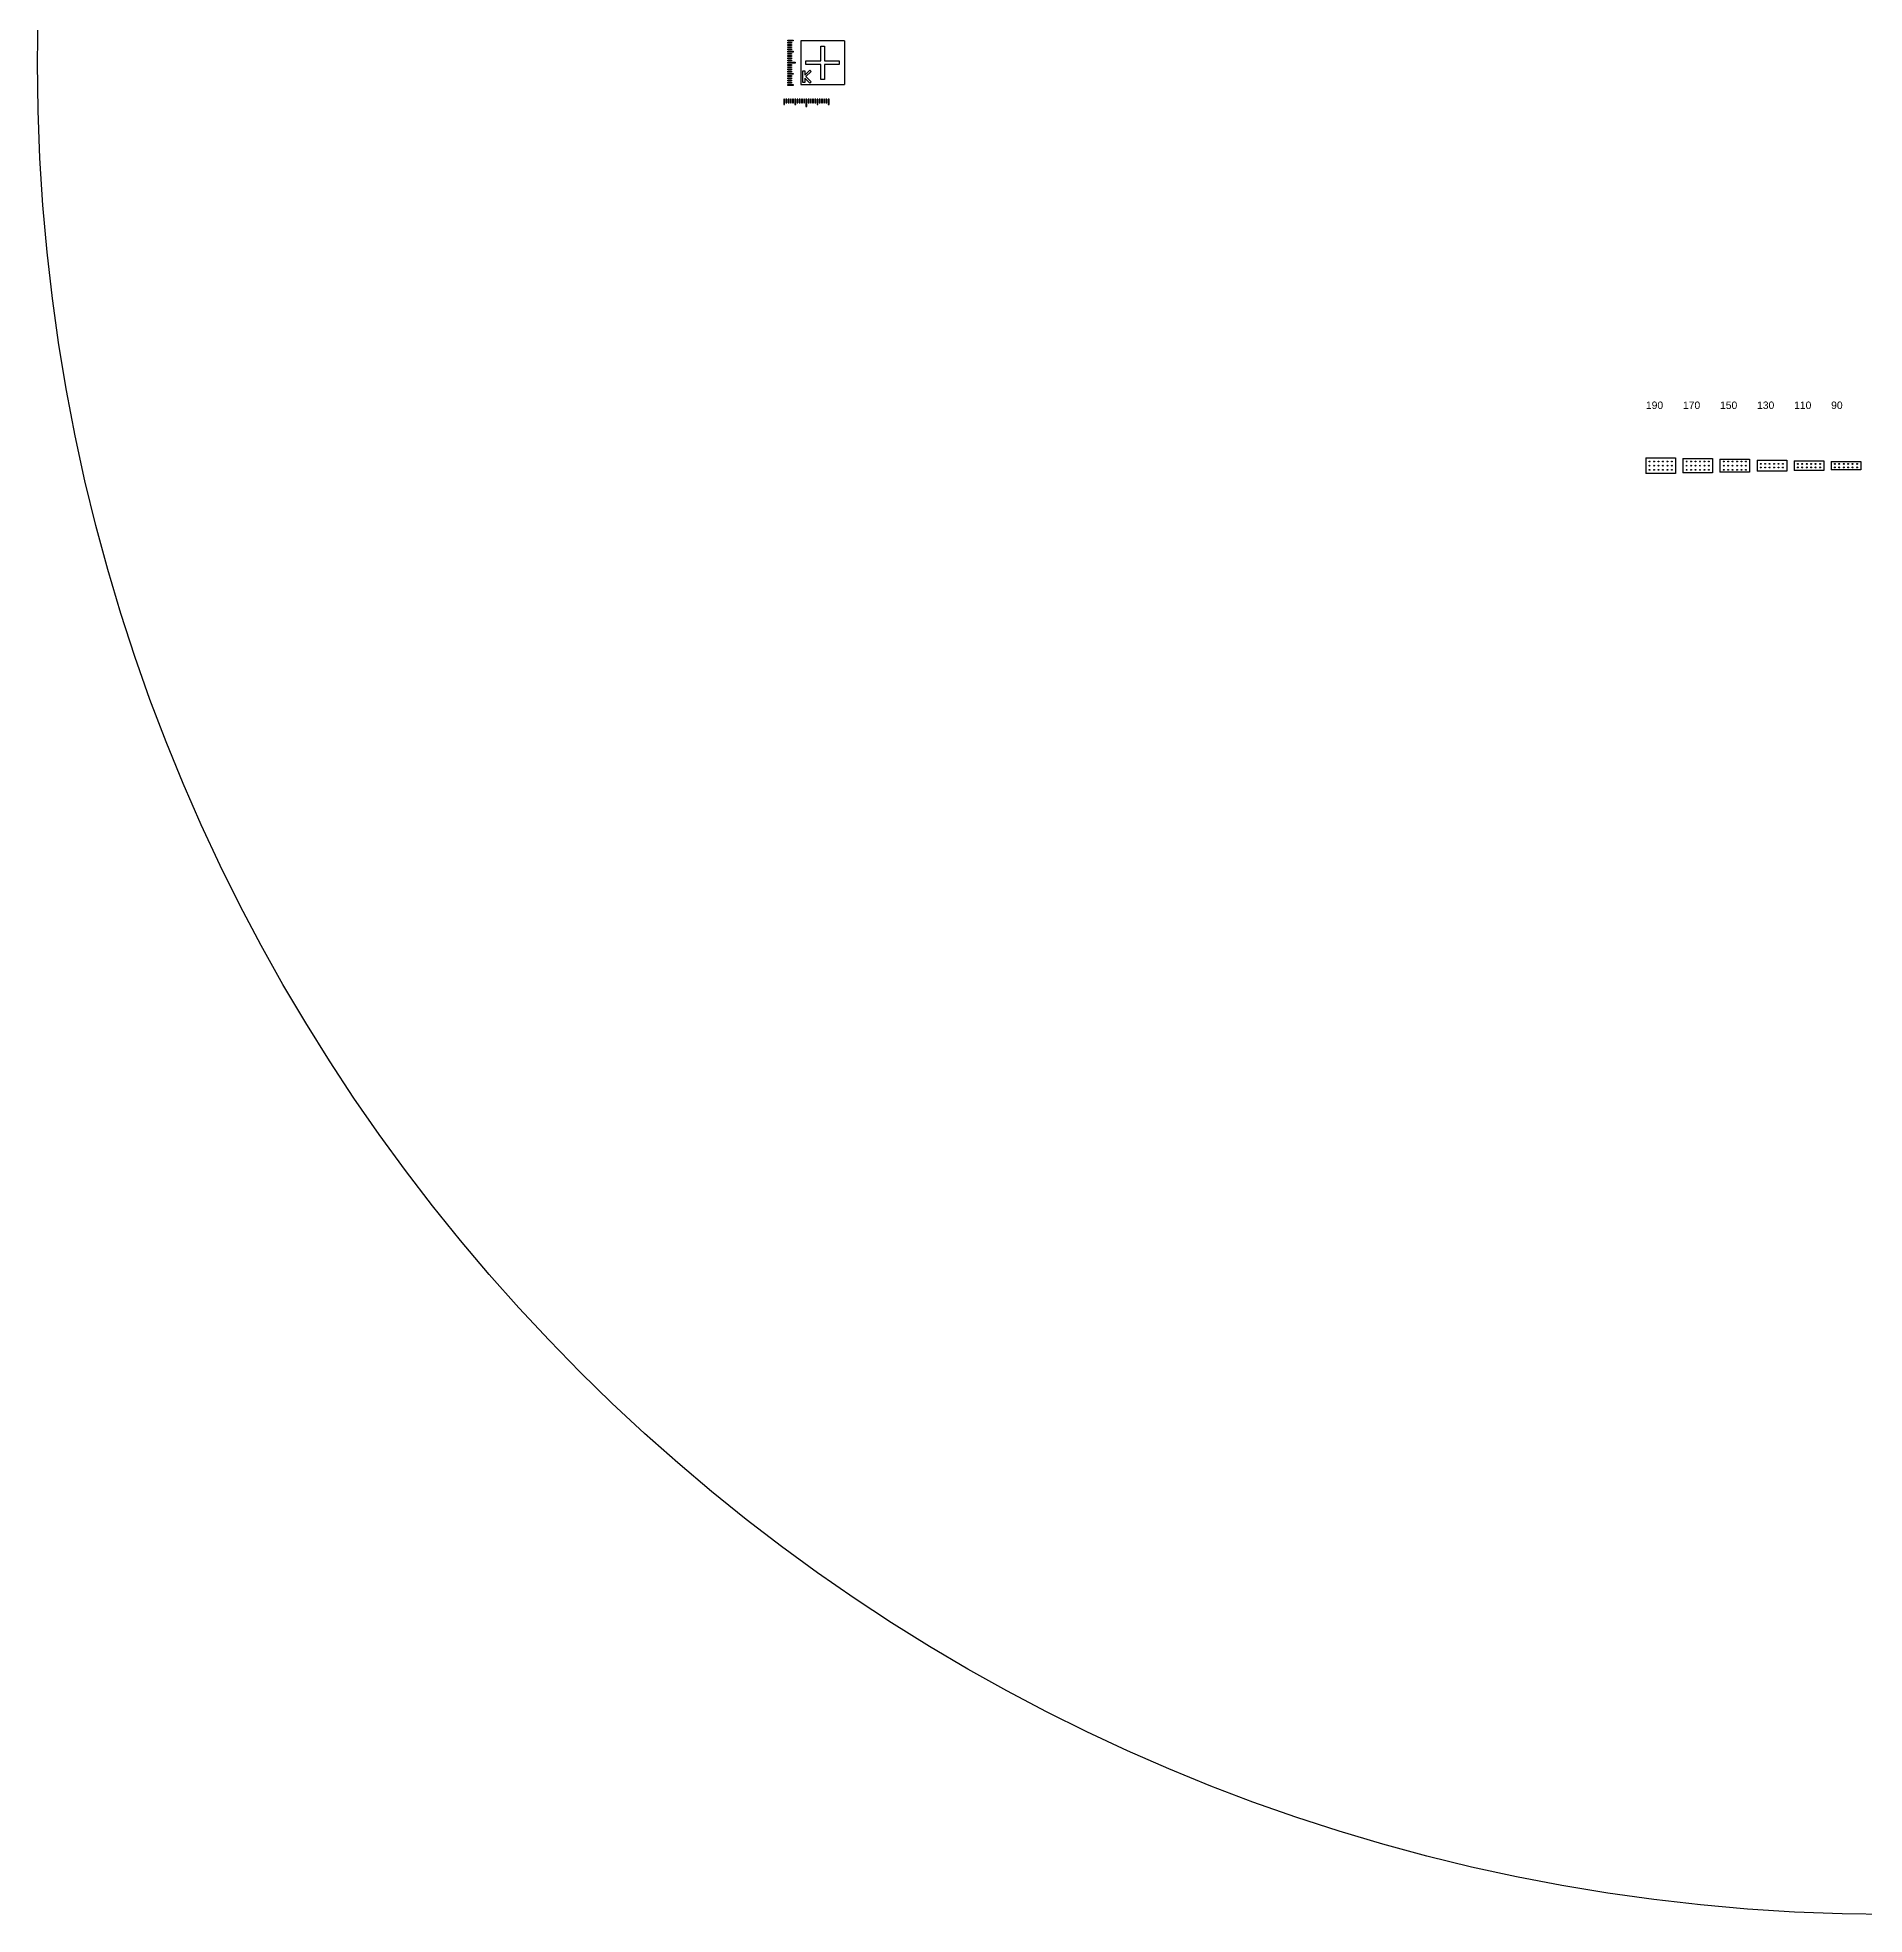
# Model space of a CAD drawing. Header units: millimetres. Extents: x 26241 to 236241, y 30294 to 280394.
# Drawn here: x 26241 to 50898, y 230394 to 255734 of the extents above; entities that cross this region are included whole.
import ezdxf

# ---------------------------------------------------------------- set-up
doc = ezdxf.new("R2010")
doc.units = ezdxf.units.MM
doc.layers.add('CLEAR', color=140, linetype='Continuous')
doc.layers.add('OPAQUE', color=10, linetype='Continuous')
doc.styles.get("Standard").update_dxf_attribs({"font": 'arial.ttf'})

msp = doc.modelspace()

# ---------------------------------------------------------------- linework, layer by layer
at = {"layer": 'CLEAR'}
for p, q in [((36366, 255700), (36441, 255700)), ((36366, 255688), (36366, 255700)), ((36441, 255688), (36366, 255688)), ((36441, 255700), (36441, 255688)), ((36366, 255670), (36416, 255670)), ((36366, 255658), (36366, 255670)), ((36416, 255658), (36366, 255658)), ((36366, 255640), (36416, 255640)), ((36366, 255628), (36366, 255640)), ((36416, 255628), (36366, 255628)), ((36366, 255610), (36416, 255610)), ((36366, 255598), (36366, 255610)), ((36416, 255598), (36366, 255598)), ((36366, 255580), (36416, 255580)), ((36366, 255568), (36366, 255580)), ((36416, 255568), (36366, 255568)), ((36366, 255550), (36441, 255550)), ((36366, 255538), (36366, 255550)), ((36441, 255538), (36366, 255538)), ((36366, 255520), (36416, 255520)), ((36366, 255508), (36366, 255520)), ((36416, 255508), (36366, 255508)), ((36366, 255490), (36416, 255490)), ((36366, 255478), (36366, 255490)), ((36416, 255478), (36366, 255478)), ((36366, 255460), (36416, 255460)), ((36366, 255448), (36366, 255460)), ((36416, 255448), (36366, 255448)), ((36416, 255670), (36416, 255658)), ((36416, 255640), (36416, 255628)), ((36416, 255610), (36416, 255598)), ((36416, 255580), (36416, 255568)), ((36416, 255520), (36416, 255508)), ((36416, 255490), (36416, 255478)), ((36416, 255460), (36416, 255448)), ((36441, 255550), (36441, 255538)), ((36811, 255419), (36811, 255619)), ((36811, 255619), (36861, 255619)), ((36861, 255619), (36861, 255419)), ((36366, 255430), (36416, 255430)), ((36366, 255418), (36366, 255430)), ((36416, 255418), (36366, 255418)), ((36366, 255400), (36466, 255400)), ((36366, 255388), (36366, 255400)), ((36466, 255388), (36366, 255388)), ((36366, 255370), (36416, 255370)), ((36366, 255358), (36366, 255370)), ((36416, 255358), (36366, 255358)), ((36366, 255340), (36416, 255340)), ((36366, 255328), (36366, 255340)), ((36416, 255328), (36366, 255328)), ((36366, 255310), (36416, 255310)), ((36366, 255298), (36366, 255310)), ((36416, 255298), (36366, 255298)), ((36366, 255280), (36416, 255280)), ((36366, 255268), (36366, 255280)), ((36416, 255268), (36366, 255268)), ((36366, 255250), (36441, 255250)), ((36366, 255238), (36366, 255250)), ((36441, 255238), (36366, 255238)), ((36366, 255220), (36416, 255220)), ((36366, 255208), (36366, 255220)), ((36416, 255208), (36366, 255208)), ((36366, 255190), (36416, 255190)), ((36366, 255178), (36366, 255190)), ((36416, 255430), (36416, 255418)), ((36416, 255370), (36416, 255358)), ((36416, 255340), (36416, 255328)), ((36416, 255310), (36416, 255298)), ((36416, 255280), (36416, 255268)), ((36416, 255220), (36416, 255208)), ((36416, 255190), (36416, 255178)), ((36441, 255250), (36441, 255238)), ((36466, 255400), (36466, 255388)), ((36570, 255284), (36596, 255284)), ((36570, 255128), (36570, 255284)), ((36596, 255227), (36664, 255295)), ((36596, 255284), (36596, 255227)), ((36596, 255184), (36596, 255128)), ((36596, 255184), (36664, 255116)), ((36611, 255419), (36811, 255419)), ((36611, 255369), (36611, 255419)), ((36811, 255369), (36611, 255369)), ((36611, 255206), (36682, 255276)), ((36611, 255206), (36682, 255135)), ((36664, 255295), (36682, 255276)), ((36811, 255169), (36811, 255369)), ((36861, 255419), (37061, 255419)), ((37061, 255369), (36861, 255369)), ((36861, 255369), (36861, 255169)), ((37061, 255419), (37061, 255369)), ((36416, 255178), (36366, 255178)), ((36366, 255160), (36416, 255160)), ((36366, 255148), (36366, 255160)), ((36416, 255148), (36366, 255148)), ((36366, 255130), (36416, 255130)), ((36366, 255118), (36366, 255130)), ((36416, 255118), (36366, 255118)), ((36366, 255100), (36441, 255100)), ((36366, 255088), (36366, 255100)), ((36441, 255088), (36366, 255088)), ((36416, 255160), (36416, 255148)), ((36416, 255130), (36416, 255118)), ((36441, 255100), (36441, 255088)), ((36596, 255128), (36570, 255128)), ((36664, 255116), (36682, 255135)), ((36861, 255169), (36811, 255169)), ((36311, 254904), (36311, 254829)), ((36323, 254904), (36311, 254904)), ((36311, 254829), (36323, 254829)), ((36323, 254829), (36323, 254904)), ((36341, 254904), (36341, 254854)), ((36353, 254904), (36341, 254904)), ((36341, 254854), (36353, 254854)), ((36353, 254854), (36353, 254904)), ((36371, 254904), (36371, 254854)), ((36383, 254904), (36371, 254904)), ((36371, 254854), (36383, 254854)), ((36383, 254854), (36383, 254904)), ((36401, 254904), (36401, 254854)), ((36413, 254904), (36401, 254904)), ((36401, 254854), (36413, 254854)), ((36413, 254854), (36413, 254904)), ((36431, 254904), (36431, 254854)), ((36443, 254904), (36431, 254904)), ((36431, 254854), (36443, 254854)), ((36443, 254854), (36443, 254904)), ((36461, 254904), (36461, 254829)), ((36473, 254904), (36461, 254904)), ((36461, 254829), (36473, 254829)), ((36473, 254829), (36473, 254904)), ((36491, 254904), (36491, 254854)), ((36503, 254904), (36491, 254904)), ((36491, 254854), (36503, 254854)), ((36503, 254854), (36503, 254904)), ((36521, 254904), (36521, 254854)), ((36533, 254904), (36521, 254904)), ((36521, 254854), (36533, 254854)), ((36533, 254854), (36533, 254904)), ((36551, 254904), (36551, 254854)), ((36563, 254904), (36551, 254904)), ((36551, 254854), (36563, 254854)), ((36563, 254854), (36563, 254904)), ((36581, 254904), (36581, 254854)), ((36593, 254904), (36581, 254904)), ((36581, 254854), (36593, 254854)), ((36593, 254854), (36593, 254904)), ((36611, 254904), (36611, 254804)), ((36623, 254904), (36611, 254904)), ((36611, 254804), (36623, 254804)), ((36623, 254804), (36623, 254904)), ((36641, 254904), (36641, 254854)), ((36653, 254904), (36641, 254904)), ((36641, 254854), (36653, 254854)), ((36653, 254854), (36653, 254904)), ((36671, 254904), (36671, 254854)), ((36683, 254904), (36671, 254904)), ((36671, 254854), (36683, 254854)), ((36683, 254854), (36683, 254904)), ((36701, 254904), (36701, 254854)), ((36713, 254904), (36701, 254904)), ((36701, 254854), (36713, 254854)), ((36713, 254854), (36713, 254904)), ((36731, 254904), (36731, 254854)), ((36743, 254904), (36731, 254904)), ((36731, 254854), (36743, 254854)), ((36743, 254854), (36743, 254904)), ((36761, 254904), (36761, 254829)), ((36773, 254904), (36761, 254904)), ((36761, 254829), (36773, 254829)), ((36773, 254829), (36773, 254904)), ((36791, 254904), (36791, 254854)), ((36803, 254904), (36791, 254904)), ((36791, 254854), (36803, 254854)), ((36803, 254854), (36803, 254904)), ((36821, 254904), (36821, 254854)), ((36833, 254904), (36821, 254904)), ((36821, 254854), (36833, 254854)), ((36833, 254854), (36833, 254904)), ((36851, 254904), (36851, 254854)), ((36863, 254904), (36851, 254904)), ((36851, 254854), (36863, 254854)), ((36863, 254854), (36863, 254904)), ((36881, 254904), (36881, 254854)), ((36893, 254904), (36881, 254904)), ((36881, 254854), (36893, 254854)), ((36893, 254854), (36893, 254904)), ((36911, 254904), (36911, 254829)), ((36923, 254904), (36911, 254904)), ((36911, 254829), (36923, 254829)), ((36923, 254829), (36923, 254904)), ((47948, 250060), (47948, 249848)), ((47948, 250060), (48348, 250060)), ((48348, 250060), (48348, 249848)), ((48448, 250050), (48448, 249858)), ((48448, 250050), (48848, 250050)), ((48848, 249858), (48448, 249858)), ((48848, 250050), (48848, 249858)), ((48948, 250040), (48948, 249868)), ((48948, 250040), (49348, 250040)), ((49348, 249868), (48948, 249868)), ((49348, 250040), (49348, 249868)), ((49448, 250030), (49448, 249878)), ((49448, 250030), (49848, 250030)), ((49848, 249878), (49448, 249878)), ((49848, 250030), (49848, 249878)), ((49948, 250020), (49948, 249888)), ((49948, 250020), (50348, 250020)), ((50348, 249888), (49948, 249888)), ((50348, 250020), (50348, 249888)), ((50448, 250010), (50448, 249898)), ((50448, 250010), (50848, 250010)), ((50848, 249898), (50448, 249898)), ((50848, 250010), (50848, 249898)), ((48348, 249848), (47948, 249848))]:
    msp.add_line(p, q, dxfattribs=at)
at = {"layer": 'OPAQUE'}
for p, q in [((36541, 255689), (36541, 255099)), ((37131, 255689), (36541, 255689)), ((37131, 255689), (37131, 255099)), ((36541, 255099), (37131, 255099))]:
    msp.add_line(p, q, dxfattribs=at)
for centre, radius in [((51241, 255394), 25000), ((51241, 255394), 25000), ((47998, 250010), 6), ((47998, 249954), 6), ((47998, 249898), 6), ((48058, 250010), 6), ((48058, 249954), 6), ((48058, 249898), 6), ((48118, 250010), 6), ((48118, 249954), 6), ((48118, 249898), 6), ((48178, 250010), 6), ((48178, 249954), 6), ((48178, 249898), 6), ((48238, 250010), 6), ((48238, 249954), 6), ((48238, 249898), 6), ((48298, 250010), 6), ((48298, 249954), 6), ((48298, 249898), 6), ((48498, 250010), 6), ((48498, 249954), 6), ((48498, 249898), 6), ((48558, 250010), 6), ((48558, 249954), 6), ((48558, 249898), 6), ((48618, 250010), 6), ((48618, 249954), 6), ((48618, 249898), 6), ((48678, 250010), 6), ((48678, 249954), 6), ((48678, 249898), 6), ((48738, 250010), 6), ((48738, 249954), 6), ((48738, 249898), 6), ((48798, 250010), 6), ((48798, 249954), 6), ((48798, 249898), 6), ((48998, 250010), 6), ((48998, 249954), 6), ((48998, 249898), 6), ((49058, 250010), 6), ((49058, 249954), 6), ((49058, 249898), 6), ((49118, 250010), 6), ((49118, 249954), 6), ((49118, 249898), 6), ((49178, 250010), 6), ((49178, 249954), 6), ((49178, 249898), 6), ((49238, 250010), 6), ((49238, 249954), 6), ((49238, 249898), 6), ((49298, 250010), 6), ((49298, 249954), 6), ((49298, 249898), 6), ((49498, 249979), 6), ((49498, 249929), 6), ((49558, 249979), 6), ((49558, 249929), 6), ((49618, 249979), 6), ((49618, 249929), 6), ((49678, 249979), 6), ((49678, 249929), 6), ((49738, 249979), 6), ((49738, 249929), 6), ((49798, 249979), 6), ((49798, 249929), 6), ((49998, 249977), 6), ((49998, 249931), 6), ((50058, 249977), 6), ((50058, 249931), 6), ((50118, 249977), 6), ((50118, 249931), 6), ((50178, 249977), 6), ((50178, 249931), 6), ((50238, 249977), 6), ((50238, 249931), 6), ((50298, 249977), 6), ((50298, 249931), 6), ((50498, 249977), 6), ((50498, 249931), 6), ((50558, 249977), 6), ((50558, 249931), 6), ((50618, 249977), 6), ((50618, 249931), 6), ((50678, 249977), 6), ((50678, 249931), 6), ((50738, 249977), 6), ((50738, 249931), 6), ((50798, 249977), 6), ((50798, 249931), 6)]:
    msp.add_circle(centre, radius, dxfattribs=at)

# ---------------------------------------------------------------- texts
at = {"layer": 'CLEAR', "char_height": 100, "attachment_point": 1}
for s, insert in [('190', (47948, 250820)), ('170', (48448, 250820)), ('150', (48948, 250820)), ('130', (49448, 250820)), ('110', (49948, 250820)), ('90', (50448, 250820))]:
    msp.add_mtext_dynamic_manual_height_columns(s, width=307.49, gutter_width=12.5, heights=[191], dxfattribs=dict(at, insert=insert))

doc.saveas('drawing.dxf')
